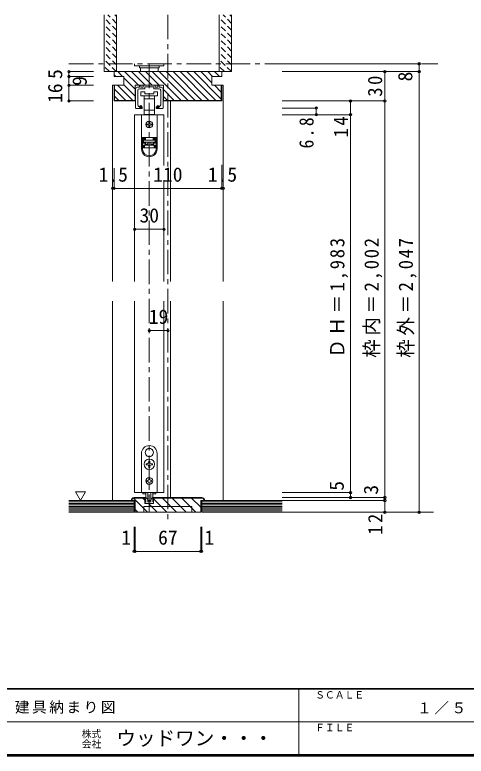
# Model space of a CAD drawing. Units: millimetres at full size, sheet at 1:5. Extents: x -957 to 993, y -689 to 708.
# Drawn here: x 201 to 662, y -689 to 68 of the extents above; entities that cross this region are included whole.
import ezdxf
from ezdxf.enums import TextEntityAlignment as Align

# ---------------------------------------------------------------- set-up
doc = ezdxf.new("R2010")
doc.units = ezdxf.units.MM
doc.header["$LTSCALE"] = 5
doc.header["$PDMODE"] = 32
doc.header["$PDSIZE"] = 2.5
doc.linetypes.add('CHAIN1', pattern=[8, 5, -1, 1, -1])
doc.linetypes.add('DASHED1', pattern=[1.8, 1.2, -0.6])
doc.layers.add('0-B_寸法', color=7, linetype='Continuous', lineweight=9)
doc.layers.add('F-1_枠', color=6, linetype='Continuous', lineweight=9)
doc.layers.add('F-A_文字', color=7, linetype='Continuous')
doc.styles.add('HG丸ｺﾞｼｯｸM-PRO', font='')
doc.styles.add('ＭＳ ゴシック', font='')
doc.styles.get('HG丸ｺﾞｼｯｸM-PRO').set_extended_font_data('HG丸ｺﾞｼｯｸM-PRO')
doc.styles.get('ＭＳ ゴシック').set_extended_font_data('MS Gothic')

# ---------------------------------------------------------------- blocks, each defined once
blk = doc.blocks.new('01')
at = {"layer": '0-B_寸法'}
for p, q in [((-8.95, 7.72), (-9.85, 7.72)), ((-5.85, 7.72), (5.85, 7.72)), ((8.95, 7.72), (9.85, 7.72)), ((-14, 3.72), (-14, -15.48)), ((-12, 5.72), (-10.45, 5.72)), ((-11.65, 2.72), (-11.65, -12.157)), ((-10.15, 6.02), (-10.15, 7.42)), ((-10.15, 4.22), (-4.95, 4.22)), ((-8.65, 6.02), (-8.65, 7.42)), ((-6.45, 5.72), (-8.35, 5.72)), ((-6.15, 7.42), (-6.15, 6.02)), ((-4.65, 4.52), (-4.65, 5.92)), ((-4.35, 6.22), (-0.3, 6.22)), ((0, 6.52), (-0.3, 6.22)), ((0, 6.52), (0.3, 6.22)), ((4.35, 6.22), (0.3, 6.22)), ((4.65, 4.52), (4.65, 5.92)), ((10.15, 4.22), (4.95, 4.22)), ((6.15, 7.42), (6.15, 6.02)), ((6.45, 5.72), (8.35, 5.72)), ((8.65, 6.02), (8.65, 7.42)), ((10.15, 6.02), (10.15, 7.42)), ((12, 5.72), (10.45, 5.72)), ((11.65, 2.72), (11.65, -12.157)), ((14, 3.72), (14, -15.48)), ((-7.15, -15.48), (-7.15, -14.405)), ((7.15, -15.48), (7.15, -14.405)), ((-13.7, -15.78), (-7.45, -15.78)), ((13.7, -15.78), (7.45, -15.78))]:
    blk.add_line(p, q, dxfattribs=at)
for centre, radius, start, end in [((-9.85, 7.42), 0.3, 90, 180), ((-8.95, 7.42), 0.3, 0, 90), ((-5.85, 7.42), 0.3, 90, 180), ((5.85, 7.42), 0.3, 0, 90), ((8.95, 7.42), 0.3, 90, 180), ((9.85, 7.42), 0.3, 0, 90), ((-12, 3.72), 2, 90, 180), ((-10.15, 2.72), 1.5, 90, 180), ((-10.45, 6.02), 0.3, 270, 0), ((-8.35, 6.02), 0.3, 180, 270), ((-6.45, 6.02), 0.3, 270, 0), ((-4.95, 4.52), 0.3, 270, 0), ((-4.35, 5.92), 0.3, 90, 180), ((4.35, 5.92), 0.3, 0, 90), ((4.95, 4.52), 0.3, 180, 270), ((6.45, 6.02), 0.3, 180, 270), ((8.35, 6.02), 0.3, 270, 0), ((10.45, 6.02), 0.3, 180, 270), ((10.15, 2.72), 1.5, 0, 90), ((12, 3.72), 2, 0, 90), ((-9.65, -12.157), 2, 180, 253.54075), ((-8.8, -9.28), 5, 253.54075, 284.75682), ((-7.45, -14.405), 0.3, 0, 104.75682), ((7.45, -14.405), 0.3, 75.24318, 180), ((8.8, -9.28), 5, 255.24318, 286.45925), ((9.65, -12.157), 2, 286.45925, 0), ((-13.7, -15.48), 0.3, 180, 270), ((-7.45, -15.48), 0.3, 270, 0), ((7.45, -15.48), 0.3, 180, 270), ((13.7, -15.48), 0.3, 270, 0)]:
    blk.add_arc(centre, radius, start, end, dxfattribs=at)
for p in [(-8.8, -14.28), (8.8, -14.28)]:
    blk.add_point(p, dxfattribs=at)

msp = doc.modelspace()

# ---------------------------------------------------------------- linework, layer by layer
at = {"layer": '0-B_寸法'}
for p, q in [((292.414, 68.058), (292.414, 10.058)), ((304.914, 68.058), (304.914, 10.058)), ((409.914, 68.058), (409.914, 10.058)), ((422.414, 68.058), (422.414, 10.058)), ((304.914, 18.058), (304.914, 45.058)), ((422.414, 18.058), (422.414, 45.058)), ((323.414, 18.058), (323.414, 16.058)), ((353.414, 16.058), (323.414, 16.058)), ((328.415, 16.058), (328.415, 14.058)), ((348.414, 16.058), (348.414, 14.058)), ((353.414, 18.058), (353.414, 16.058)), ((613.914, 18.058), (473.914, 18.058)), ((613.914, 18.058), (613.914, 10.058)), ((304.914, 10.058), (292.414, 10.058)), ((302.414, 10.058), (300.914, 10.058)), ((302.414, 10.058), (412.414, 10.058)), ((302.414, 5.058), (302.414, 10.058)), ((311.146, 5.058), (306.146, 10.058)), ((327.217, -3.942), (313.217, 10.058)), ((334.288, -3.942), (320.288, 10.058)), ((341.359, -3.942), (327.359, 10.058)), ((348.414, 14.058), (328.415, 14.058)), ((329.414, 10.058), (329.414, 14.058)), ((348.43, -3.942), (334.43, 10.058)), ((371.001, -19.442), (341.501, 10.058)), ((347.414, 14.058), (347.414, 10.058)), ((378.072, -19.442), (348.572, 10.058)), ((385.143, -19.442), (355.643, 10.058)), ((392.214, -19.442), (362.714, 10.058)), ((399.286, -19.442), (369.786, 10.058)), ((406.357, -19.442), (376.857, 10.058)), ((411.914, -17.929), (383.928, 10.058)), ((402.414, -1.358), (390.999, 10.058)), ((403.07, 5.058), (398.07, 10.058)), ((410.141, 5.058), (405.141, 10.058)), ((422.414, 10.058), (409.914, 10.058)), ((412.414, 5.058), (412.414, 10.058)), ((419.914, 10.058), (418.414, 10.058)), ((613.914, 10.058), (473.914, 10.058)), ((578.914, -439.942), (578.914, 10.058)), ((613.914, 10.058), (613.914, -427.942)), ((304.075, 5.058), (302.414, 6.718)), ((302.414, 5.058), (312.414, 5.058)), ((312.414, 5.058), (312.414, -3.942)), ((324.014, -7.811), (312.414, 3.789)), ((412.414, 5.058), (402.414, 5.058)), ((402.414, 5.058), (402.414, -3.942)), ((312.414, -3.942), (300.914, -3.942)), ((300.914, -3.942), (300.914, -204.442)), ((302.414, -3.942), (302.414, -19.942)), ((302.914, -3.942), (302.914, -19.442)), ((321.504, -19.442), (306.004, -3.942)), ((324.014, -14.882), (312.414, -3.282)), ((324.014, -3.942), (352.814, -3.942)), ((324.014, -19.942), (324.014, -3.942)), ((402.414, -3.942), (413.914, -3.942)), ((411.914, -10.858), (404.999, -3.942)), ((411.914, -3.942), (411.914, -19.442)), ((412.414, -3.942), (412.414, -19.942)), ((413.914, -3.942), (413.914, -204.442)), ((314.433, -19.442), (302.914, -7.924)), ((307.362, -19.442), (302.914, -14.995)), ((329.914, -14.642), (329.914, -10.642)), ((329.914, -10.642), (333.914, -10.642)), ((338.414, -14.642), (329.914, -14.642)), ((333.164, -17.642), (333.164, -14.642)), ((333.914, -10.642), (333.914, -12.642)), ((333.914, -12.642), (342.914, -12.642)), ((346.914, -14.642), (338.414, -14.642)), ((342.914, -10.642), (346.914, -10.642)), ((342.914, -12.642), (342.914, -10.642)), ((343.664, -14.642), (343.664, -17.642)), ((346.914, -10.642), (346.914, -14.642)), ((352.814, -8.326), (363.93, -19.442)), ((324.014, -19.942), (302.414, -19.942)), ((324.014, -19.442), (302.914, -19.442)), ((338.414, -17.642), (333.164, -17.642)), ((333.164, -29.242), (333.164, -17.642)), ((343.664, -17.642), (338.414, -17.642)), ((343.664, -17.642), (343.664, -29.242)), ((356.859, -19.442), (352.814, -15.398)), ((411.914, -19.442), (352.814, -19.442)), ((359.914, -19.942), (359.914, -204.442)), ((578.914, -19.942), (473.914, -19.942)), ((543.914, -19.942), (543.914, -419.942)), ((333.164, -33.642), (333.164, -29.242)), ((333.164, -29.242), (338.414, -29.242)), ((338.414, -29.242), (343.664, -29.242)), ((343.664, -29.242), (343.664, -33.642)), ((508.914, -27.142), (473.914, -27.142)), ((508.914, -27.142), (508.914, -33.942)), ((323.414, -33.942), (353.414, -33.942)), ((323.414, -33.942), (323.414, -204.442)), ((330.514, -33.942), (330.514, -57.242)), ((330.514, -33.942), (346.314, -33.942)), ((334.414, -33.642), (333.164, -33.642)), ((334.414, -33.942), (334.414, -33.642)), ((343.664, -33.642), (342.414, -33.642)), ((346.314, -33.942), (346.314, -57.242)), ((353.414, -33.942), (353.414, -85.918)), ((543.914, -33.942), (473.914, -33.942)), ((335.914, -43.442), (336.914, -43.442)), ((336.914, -44.442), (335.914, -44.442)), ((337.914, -42.442), (337.914, -41.442)), ((338.914, -41.442), (338.914, -42.442)), ((339.914, -43.442), (340.914, -43.442)), ((340.914, -44.442), (339.914, -44.442)), ((337.914, -46.442), (337.914, -45.442)), ((338.914, -45.442), (338.914, -46.442)), ((330.514, -57.242), (330.514, -57.342)), ((330.514, -57.242), (346.314, -57.242)), ((330.514, -69.042), (330.514, -57.342)), ((331.514, -57.342), (334.214, -57.342)), ((332.314, -63.042), (332.314, -58.342)), ((334.214, -58.342), (332.314, -58.342)), ((332.514, -59.442), (334.414, -59.442)), ((332.514, -59.942), (332.514, -59.442)), ((333.514, -57.242), (333.514, -57.342)), ((334.214, -58.342), (334.214, -57.342)), ((334.414, -57.242), (334.414, -59.442)), ((342.414, -59.442), (342.414, -57.242)), ((342.414, -59.442), (344.314, -59.442)), ((342.614, -57.342), (342.614, -58.342)), ((342.614, -57.342), (345.314, -57.342)), ((344.514, -58.342), (342.614, -58.342)), ((342.614, -58.342), (342.614, -59.342)), ((342.614, -59.342), (344.514, -59.342)), ((343.314, -57.342), (343.314, -57.242)), ((344.314, -59.442), (344.314, -59.942)), ((344.514, -58.342), (344.514, -63.042)), ((345.314, -69.042), (345.314, -57.342)), ((345.314, -57.342), (346.314, -57.342)), ((346.314, -57.242), (346.314, -57.342)), ((346.314, -57.342), (346.314, -69.042)), ((334.214, -62.042), (332.314, -62.042)), ((332.314, -63.042), (334.214, -63.042)), ((332.514, -64.942), (332.514, -67.942)), ((333.514, -64.942), (332.514, -64.942)), ((332.514, -67.942), (333.514, -67.942)), ((333.514, -67.942), (333.514, -64.942)), ((343.314, -64.942), (333.514, -64.942)), ((333.514, -67.942), (343.314, -67.942)), ((334.214, -63.042), (334.214, -62.042)), ((334.214, -64.942), (334.214, -63.042)), ((334.414, -61.942), (334.414, -63.942)), ((336.914, -61.942), (336.914, -64.942)), ((339.914, -61.942), (339.914, -64.942)), ((342.414, -63.942), (339.914, -63.942)), ((342.414, -63.942), (342.414, -61.942)), ((342.414, -64.942), (342.414, -63.942)), ((342.614, -63.042), (344.514, -63.042)), ((342.614, -63.042), (342.614, -64.942)), ((343.314, -64.942), (343.314, -67.942)), ((344.314, -64.942), (343.314, -64.942)), ((343.314, -67.942), (344.314, -67.942)), ((344.314, -67.942), (344.314, -64.942)), ((302.414, -109.246), (302.414, -88.688)), ((412.414, -109.246), (412.414, -85.188)), ((412.414, -109.246), (412.414, -85.188)), ((353.414, -100.847), (353.414, -204.442)), ((412.414, -109.246), (302.414, -109.246)), ((353.414, -150.942), (323.414, -150.942)), ((300.914, -224.442), (300.914, -427.942)), ((323.414, -224.442), (323.414, -419.942)), ((353.414, -224.442), (353.414, -419.942)), ((359.914, -224.442), (359.914, -424.942)), ((413.914, -224.442), (413.914, -427.942)), ((338.316, -374.794), (338.414, -374.892)), ((338.513, -374.794), (338.414, -374.892)), ((334.772, -380.931), (334.907, -380.967)), ((334.871, -381.102), (334.907, -380.967)), ((342.057, -380.931), (341.922, -380.967)), ((341.958, -381.102), (341.922, -380.967)), ((337.914, -388.742), (337.914, -387.792)), ((337.914, -394.092), (337.914, -393.142)), ((338.914, -393.142), (338.914, -394.092)), ((340.614, -390.442), (341.564, -390.442)), ((341.564, -391.442), (340.614, -391.442)), ((341.564, -390.442), (341.564, -391.442)), ((338.914, -394.092), (337.914, -394.092)), ((336.014, -407.442), (336.014, -408.442)), ((336.614, -407.442), (336.014, -407.442)), ((336.014, -408.442), (336.614, -408.442)), ((338.914, -405.542), (337.914, -405.542)), ((337.914, -405.542), (337.914, -406.142)), ((338.914, -405.542), (338.914, -406.142)), ((340.214, -407.442), (340.814, -407.442)), ((340.814, -408.442), (340.214, -408.442)), ((340.814, -407.442), (340.814, -408.442)), ((337.914, -409.742), (337.914, -410.342)), ((337.914, -410.342), (338.914, -410.342)), ((338.914, -409.742), (338.914, -410.342)), ((273.179, -419.129), (268.179, -427.789)), ((353.414, -419.942), (323.414, -419.942)), ((331.814, -419.942), (331.814, -421.142)), ((334.947, -421.142), (331.814, -421.142)), ((334.914, -424.364), (334.914, -419.942)), ((336.914, -427.564), (336.914, -419.942)), ((339.914, -419.942), (339.914, -427.564)), ((345.014, -421.142), (341.882, -421.142)), ((341.914, -424.364), (341.914, -419.942)), ((345.014, -419.942), (345.014, -421.142)), ((543.914, -419.942), (473.914, -419.942)), ((543.914, -424.942), (543.914, -419.942)), ((256.414, -427.942), (322.914, -427.942)), ((256.414, -429.442), (322.914, -429.442)), ((256.414, -430.942), (322.914, -430.942)), ((319.914, -427.942), (323.914, -427.942)), ((336.554, -439.942), (322.168, -425.556)), ((322.914, -424.942), (334.014, -424.942)), ((322.914, -425.442), (334.014, -425.442)), ((322.914, -439.942), (322.914, -427.942)), ((322.914, -439.942), (322.914, -427.942)), ((323.914, -439.942), (323.914, -427.942)), ((334.014, -427.503), (331.954, -425.442)), ((333.914, -424.942), (334.457, -424.942)), ((333.914, -425.942), (333.914, -424.942)), ((334.014, -430.942), (334.014, -424.942)), ((342.814, -430.942), (334.014, -430.942)), ((334.614, -430.942), (334.129, -429.716)), ((334.914, -429.442), (334.314, -429.442)), ((335.714, -430.942), (334.614, -430.942)), ((336.077, -426.354), (334.811, -425.089)), ((334.914, -429.442), (334.914, -428.178)), ((335.714, -430.942), (335.914, -430.742)), ((335.914, -430.742), (336.114, -430.942)), ((336.114, -430.942), (340.714, -430.942)), ((336.289, -426.442), (336.614, -426.442)), ((336.814, -429.142), (336.814, -426.642)), ((338.114, -429.442), (337.114, -429.442)), ((337.214, -427.864), (339.614, -427.864)), ((346.454, -439.942), (337.454, -430.942)), ((338.414, -429.742), (338.114, -429.442)), ((338.714, -429.442), (338.414, -429.742)), ((339.714, -429.442), (338.714, -429.442)), ((340.014, -429.142), (340.014, -426.642)), ((340.54, -426.442), (340.214, -426.442)), ((340.752, -426.354), (342.018, -425.089)), ((341.914, -429.442), (341.914, -428.178)), ((341.914, -429.442), (342.514, -429.442)), ((342.814, -430.942), (342.814, -424.942)), ((391.914, -424.942), (342.814, -424.942)), ((391.915, -425.442), (342.814, -425.442)), ((356.353, -439.942), (342.814, -426.403)), ((366.253, -439.942), (351.753, -425.442)), ((376.152, -439.942), (361.652, -425.442)), ((386.052, -439.942), (371.552, -425.442)), ((390.914, -434.905), (381.451, -425.442)), ((473.914, -427.942), (391.914, -427.942)), ((391.914, -439.942), (391.914, -427.942)), ((391.914, -439.942), (391.914, -427.942)), ((473.914, -429.442), (391.914, -429.442)), ((473.914, -430.942), (391.914, -430.942)), ((578.914, -424.942), (473.914, -424.942)), ((543.914, -424.942), (473.914, -424.942)), ((578.914, -427.942), (473.914, -427.942)), ((613.914, -439.942), (613.914, -427.942)), ((256.414, -432.442), (322.914, -432.442)), ((256.414, -433.942), (322.914, -433.942)), ((256.414, -435.442), (322.914, -435.442)), ((256.414, -436.942), (322.914, -436.942)), ((256.414, -438.442), (322.914, -438.442)), ((326.655, -439.942), (323.914, -437.202)), ((332.914, -439.942), (332.914, -433.942)), ((473.914, -432.442), (391.914, -432.442)), ((473.914, -433.942), (391.914, -433.942)), ((473.914, -435.442), (391.914, -435.442)), ((473.914, -436.942), (391.914, -436.942)), ((473.914, -438.442), (391.914, -438.442)), ((256.414, -439.942), (322.914, -439.942)), ((390.914, -439.942), (323.914, -439.942)), ((473.914, -439.942), (391.914, -439.942)), ((613.914, -439.942), (473.914, -439.942))]:
    msp.add_line(p, q, dxfattribs=at)
at = {"layer": '0-B_寸法', "linetype": 'DASHED1'}
for p, q in [((304.914, 52.266), (292.414, 64.766)), ((304.914, 59.337), (296.194, 68.058)), ((304.914, 66.408), (303.265, 68.058)), ((422.414, 52.266), (409.914, 64.766)), ((422.414, 59.337), (413.694, 68.058)), ((422.414, 66.408), (420.765, 68.058)), ((304.914, 45.195), (292.414, 57.695)), ((422.414, 45.195), (409.914, 57.695)), ((304.914, 38.124), (292.414, 50.624)), ((422.414, 38.124), (409.914, 50.624)), ((304.914, 31.053), (292.414, 43.553)), ((422.414, 31.053), (409.914, 43.553)), ((304.914, 23.982), (292.414, 36.482)), ((422.414, 23.982), (409.914, 36.482)), ((304.914, 16.911), (292.414, 29.411)), ((422.414, 16.911), (409.914, 29.411)), ((304.697, 10.058), (292.414, 22.34)), ((297.625, 10.058), (292.414, 15.269)), ((422.197, 10.058), (409.914, 22.34)), ((415.125, 10.058), (409.914, 15.269))]:
    msp.add_line(p, q, dxfattribs=at)
at = {"layer": '0-B_寸法', "linetype": 'CHAIN1'}
for p, q in [((357.414, 68.058), (357.414, -449.942)), ((256.414, 18.058), (632.914, 18.058)), ((338.414, 18.058), (338.414, -439.942)), ((628.732, -439.942), (256.414, -439.942))]:
    msp.add_line(p, q, dxfattribs=at)
at = {"layer": '0-B_寸法', "color": 4}
for p, q in [((256.414, 10.058), (256.414, 5.058)), ((256.414, 10.058), (281.414, 10.058)), ((256.414, 5.058), (281.414, 5.058)), ((256.414, 5.058), (256.414, -3.942)), ((256.414, -3.942), (281.414, -3.942)), ((256.414, -3.942), (256.414, -19.942)), ((256.414, -19.942), (281.414, -19.942)), ((300.914, -109.246), (300.914, -88.688)), ((302.414, -109.246), (302.414, -88.688)), ((412.414, -109.246), (412.414, -88.688)), ((413.914, -109.246), (413.914, -88.688)), ((300.914, -109.246), (302.414, -109.246)), ((412.414, -109.246), (413.914, -109.246)), ((338.414, -254.442), (357.414, -254.442)), ((322.914, -479.942), (322.914, -454.942)), ((323.914, -479.942), (323.914, -454.942)), ((390.914, -479.942), (390.914, -454.942)), ((391.914, -479.942), (391.914, -454.942)), ((322.914, -479.942), (323.914, -479.942)), ((323.914, -479.942), (390.914, -479.942)), ((390.914, -479.942), (391.914, -479.942))]:
    msp.add_line(p, q, dxfattribs=at)
at = {"layer": '0-B_寸法'}
for points in [[(412.414, -19.942), (352.814, -19.942), (352.814, -3.942)], [(334.414, -33.642), (342.414, -33.642), (342.414, -33.942)], [(330.514, -57.342), (331.514, -57.342), (331.514, -69.042)], [(332.314, -59.342), (334.214, -59.342), (334.214, -58.342)], [(336.914, -63.942), (334.414, -63.942), (334.414, -64.942)], [(344.514, -62.042), (342.614, -62.042), (342.614, -63.042)], [(330.414, -379.942), (330.414, -419.942), (346.414, -419.942), (346.414, -379.942)], [(336.214, -391.442), (335.264, -391.442), (335.264, -390.442), (336.214, -390.442)], [(337.914, -387.792), (338.914, -387.792), (338.914, -388.742)], [(273.179, -419.129), (263.179, -419.129), (268.179, -427.789)], [(341.114, -430.942), (340.914, -430.742), (340.714, -430.942)], [(341.114, -430.942), (342.214, -430.942), (342.7, -429.716)], [(342.914, -425.942), (342.914, -424.942), (342.372, -424.942)], [(390.914, -439.942), (390.914, -427.942), (394.914, -427.942)], [(381.914, -439.942), (381.914, -433.942), (332.914, -433.942)]]:
    msp.add_lwpolyline(points, dxfattribs=at)
msp.add_lwpolyline([(332.514, -61.942), (344.314, -61.942), (344.314, -59.942), (332.514, -59.942)], close=True, dxfattribs=at)
for centre, radius in [((338.414, -43.942), 3.5), ((338.414, -390.942), 5.35), ((338.414, -407.942), 3.5)]:
    msp.add_circle(centre, radius, dxfattribs=at)
for centre, radius, start, end in [((335.914, -43.942), 0.5, 90, 180), ((335.914, -43.942), 0.5, 180, 270), ((336.914, -42.442), 1, 270, 0), ((336.914, -45.442), 1, 0, 90), ((338.414, -41.442), 0.5, 90, 180), ((338.414, -41.442), 0.5, 0, 90), ((339.914, -42.442), 1, 180, 270), ((339.914, -45.442), 1, 90, 180), ((340.914, -43.942), 0.5, 0, 90), ((340.914, -43.942), 0.5, 270, 0), ((338.414, -46.442), 0.5, 180, 270), ((338.414, -46.442), 0.5, 270, 0), ((338.414, -69.042), 7.9, 180, 0), ((338.414, -69.042), 6.9, 180, 0), ((338.414, -379.942), 8, 0, 180), ((338.414, -378.942), 4.15, 91.3645, 208.6355), ((338.414, -378.942), 4.15, 331.3645, 88.6355), ((338.414, -378.942), 4.15, 211.3645, 328.6355), ((336.214, -388.742), 1.7, 270, 0), ((336.214, -393.142), 1.7, 0, 90), ((340.614, -388.742), 1.7, 180, 270), ((340.614, -393.142), 1.7, 90, 180), ((336.614, -406.142), 1.3, 270, 0), ((336.614, -409.742), 1.3, 0, 90), ((340.214, -406.142), 1.3, 180, 270), ((340.214, -409.742), 1.3, 90, 180), ((322.914, -427.942), 3, 90, 180), ((322.914, -427.942), 2.5, 90, 180), ((331.915, -428.178), 3, 360, 48.19), ((334.314, -429.642), 0.2, 90, 201.616), ((334.457, -425.442), 0.5, 45, 90), ((336.914, -424.364), 2, 180, 264.78409), ((336.289, -426.142), 0.3, 225, 270), ((336.614, -426.642), 0.2, 360, 90), ((336.714, -426.554), 0.2, 0, 84.78409), ((337.114, -429.142), 0.3, 180, 270), ((337.214, -427.564), 0.3, 180, 270), ((339.614, -427.564), 0.3, 270, 0), ((339.714, -429.142), 0.3, 270, 0), ((340.114, -426.554), 0.2, 95.21591, 180), ((340.214, -426.642), 0.2, 90, 180), ((339.914, -424.364), 2, 275.21591, 0), ((340.54, -426.142), 0.3, 270, 315), ((344.914, -428.178), 3, 131.81, 180), ((342.372, -425.442), 0.5, 90, 135), ((342.514, -429.642), 0.2, 338.384, 90), ((391.914, -427.942), 3, 0, 90), ((391.914, -427.942), 2.5, 0, 89.9992)]:
    msp.add_arc(centre, radius, start, end, dxfattribs=at)
for p in [(613.914, 18.058), (256.414, 10.058), (578.914, 10.058), (613.914, 10.058), (256.414, 5.058), (256.414, -3.942), (256.414, -19.942), (543.914, -19.942), (578.914, -19.942), (508.914, -27.142), (508.914, -33.942), (543.914, -33.942), (300.914, -109.246), (302.414, -109.246), (412.414, -109.246), (413.914, -109.246), (323.414, -150.942), (353.414, -150.942), (338.414, -254.442), (357.414, -254.442), (543.914, -419.942), (543.914, -424.942), (578.914, -424.942), (578.914, -427.942), (578.914, -439.942), (613.914, -439.942), (322.914, -479.942), (323.914, -479.942), (390.914, -479.942), (391.914, -479.942)]:
    msp.add_point(p, dxfattribs=at)
at = {"layer": 'F-1_枠'}
for p, q in [((992.782, -619.898), (-957.218, -619.898)), ((992.782, -620.731), (-957.218, -620.731)), ((491.115, -620.731), (491.115, -687.398)), ((17.782, -654.065), (991.115, -654.066)), ((992.782, -687.398), (-957.218, -687.398)), ((992.782, -688.231), (-957.218, -688.231)), ((992.782, -689.065), (-957.218, -689.065))]:
    msp.add_line(p, q, dxfattribs=at)

# ---------------------------------------------------------------- block references
at = {"layer": '0-B_寸法'}
msp.add_blockref('01', (338.414, -11.662), dxfattribs=at)

# ---------------------------------------------------------------- texts
at = {"layer": '0-B_寸法', "style": 'ＭＳ ゴシック'}
for s, p in [('5', (253.914, 2.558)), ('8', (611.414, 0.058)), ('9', (278.941, -4.442)), ('16', (253.914, -21.942)), ('5', (541.414, -417.942)), ('3', (576.414, -421.942))]:
    msp.add_text(s, height=14.66, rotation=90, dxfattribs=at).set_placement(p, align=Align.BOTTOM_LEFT)
for s, p in [('1.5', (286.664, -106.746)), ('110', (342.414, -106.746)), ('1.5', (398.164, -106.746)), ('30', (328.414, -148.442)), ('19', (337.914, -251.942)), ('1', (309.81, -477.442)), ('67', (347.414, -477.442)), ('1', (394.654, -477.442))]:
    msp.add_text(s, height=14.66, dxfattribs=at).set_placement(p, align=Align.BOTTOM_LEFT)
at = {"layer": '0-B_寸法', "char_height": 14.66, "attachment_point": 7, "rotation": 90, "style": 'ＭＳ ゴシック'}
for s, insert in [('\\T1.27;\\W0.95;30', (576.414, -15.567)), ('\\T1.27;\\W0.9;6.8', (506.414, -68.442)), ('\\T1.27;\\W0.95;14', (541.414, -57.192)), ('\\T1.27;\\W0.95;12', (576.414, -462.986))]:
    msp.add_mtext(s, dxfattribs=dict(at, insert=insert))
at = {"layer": '0-B_寸法', "color": 2, "char_height": 14.66, "attachment_point": 7, "rotation": 90, "style": 'ＭＳ ゴシック'}
for s, insert in [('\\T1.19;\\W0.95;ＤＨ＝1,983', (541.414, -282.192)), ('\\T1.19;\\W0.95;枠内＝2,002', (576.414, -282.192)), ('\\T1.19;\\W0.95;枠外＝2,047', (611.414, -282.192))]:
    msp.add_mtext(s, dxfattribs=dict(at, insert=insert))
at = {"layer": 'F-1_枠', "color": 7, "style": 'HG丸ｺﾞｼｯｸM-PRO'}
for s, height, p in [('株式', 7.331, (269.449, -672.232)), ('ウッドワン・・・', 14.66, (304.825, -682.398)), ('会社', 7.331, (269.449, -682.565))]:
    msp.add_text(s, height=height, dxfattribs=at).set_placement(p, align=Align.BOTTOM_LEFT)
at = {"layer": 'F-A_文字', "style": 'ＭＳ ゴシック'}
for s, p in [('ＳＣＡＬＥ', (507.782, -632.398)), ('ＦＩＬＥ', (507.782, -665.732))]:
    msp.add_text(s, height=7.331, dxfattribs=at).set_placement(p, align=Align.BOTTOM_LEFT)
at = {"layer": 'F-A_文字', "char_height": 11, "attachment_point": 7, "style": 'ＭＳ ゴシック'}
for s, insert in [('\\T1.17;建具納まり図', (201.115, -645.731)), ('\\T1.17;１／５', (611.949, -646.565))]:
    msp.add_mtext(s, dxfattribs=dict(at, insert=insert))

doc.saveas('drawing.dxf')
